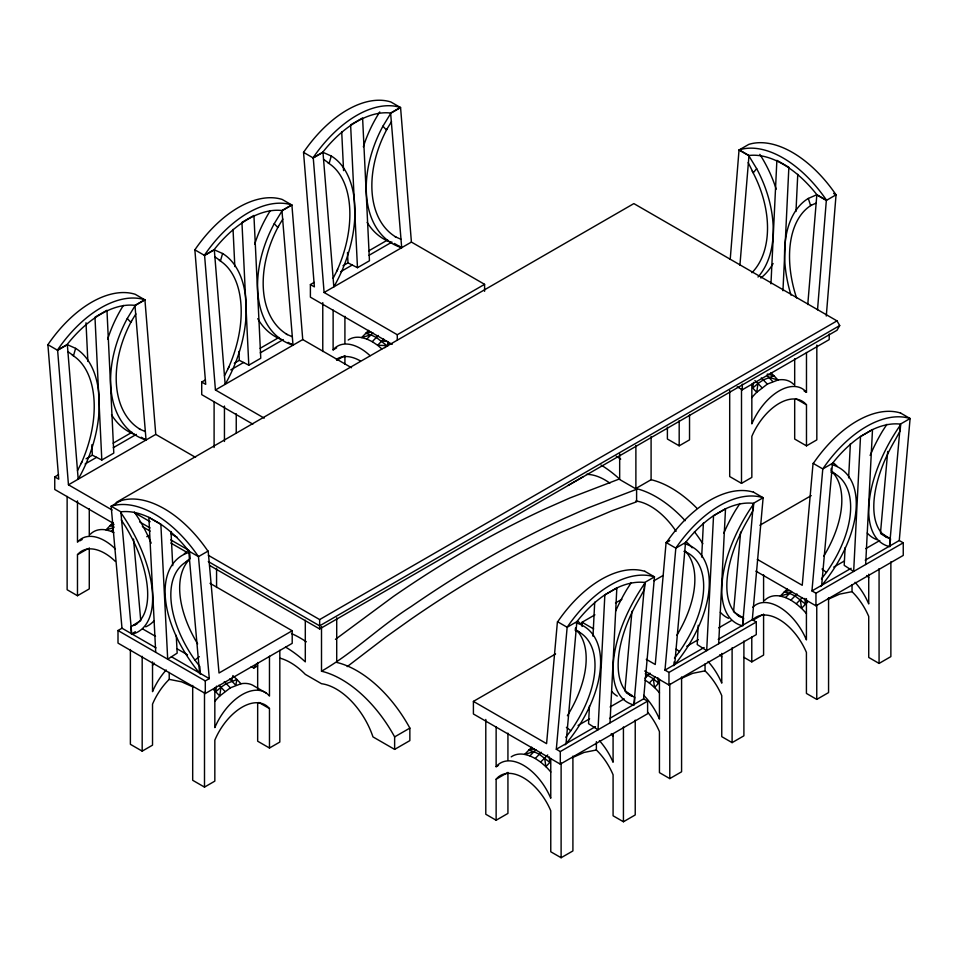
<?xml version="1.0" encoding="UTF-8"?>
<svg xmlns="http://www.w3.org/2000/svg" width="958" height="958" viewBox="0 0 958 958"><rect width="100%" height="100%" fill="white"/><g stroke="black" fill="none" stroke-linecap="round" stroke-linejoin="round"><path stroke-width="1.44" d="M770.962 283.819L776.878 160.333L788.865 167.243L782.949 290.741M795.978 211.502L797.763 174.308M589.457 705.902L588.547 723.697L598.02 729.78L604.857 594.858L616.736 587.996A92.579 53.456 -60 0 1 644.734 582.476L654.458 576.86L644.734 571.243M592.99 636.22L594.714 602.115M610.006 722.859L616.844 587.937L604.857 594.858A92.579 53.456 -60 0 0 576.872 621.646L567.148 627.262L556.311 749.252L560.298 751.563L647.608 701.148L647.608 713.746L560.298 764.149L473.408 713.985L473.408 701.388L555.58 653.955M698.202 625.287L697.232 644.554L706.693 650.65L713.542 515.715L725.41 508.866A92.579 53.456 -60 0 1 753.407 503.333L763.131 497.717L753.407 492.113M701.663 557.077L703.4 522.972M718.68 643.728L725.517 508.794L713.542 515.715A92.579 53.456 -60 0 0 685.545 542.515L675.821 548.132L664.984 670.121L668.971 672.42L756.281 622.017L756.281 634.603L668.971 685.018L644.698 670.995M845.1 547.569L844.202 565.364L853.662 571.447L860.512 436.513L872.379 429.663A92.579 53.456 -60 0 1 900.376 424.131L910.1 418.526L900.376 412.91M848.632 477.874L850.369 443.77M865.649 564.525L872.499 429.591L860.512 436.513A92.579 53.456 -60 0 0 832.514 463.313L822.79 468.929L811.953 590.918L815.953 593.218L903.25 542.815L903.25 555.412L815.953 605.815L755.886 571.136M730.212 259.402L739.025 150.023L748.749 144.407A100.985 58.306 60 0 1 836.047 194.821L826.287 316.02M739.923 265.186L748.988 155.495A92.579 53.456 60 0 1 816.851 194.678L826.574 200.294A100.985 58.306 60 0 0 739.265 149.879L748.988 155.495M807.774 304.536L816.851 194.678M817.521 309.805L826.335 200.426L836.047 194.821L833.616 193.408M575.495 627.933L575.279 630.472L579.542 632.304A90.866 50.283 -52.2 0 1 570.8 730.738L565.795 737.229M566.034 743.648L576.872 621.646M624.999 689.58L631.957 611.24M633.897 704.465L644.734 582.476M609.563 718.512L643.62 698.849L654.458 576.86A100.985 58.306 -60 0 0 567.148 627.262L557.424 621.646L546.587 743.648L473.408 701.388M669.738 540.408L666.097 542.515L655.26 664.505L646.279 659.32M673.905 664.445L674.133 661.906M674.707 664.505L685.545 542.515M733.541 611.923L740.63 532.109M742.57 625.323L753.407 503.333M743.552 618.078L742.857 625.873A98.554 47.457 -58.4 0 1 753.695 503.884L753.132 510.183L748.653 518.386A90.95 43.793 -58.4 0 0 739.923 616.629L743.552 618.078L734.786 612.689M718.237 639.369L752.293 619.706L763.131 497.717A100.985 58.306 -60 0 0 675.821 548.132L666.097 542.515M831.029 470.869L831.257 468.33M821.677 585.302L832.514 463.313M887.731 451.434L880.51 532.72L889.275 538.109M889.539 546.12L900.376 424.131M865.218 560.167L899.263 540.516L910.1 418.526A100.985 58.306 -60 0 0 822.79 468.929L813.067 463.313L802.241 585.302L757.299 559.364M216.472 686.132L215.73 691.772L219.741 696.011A45.948 26.537 -60 0 0 214.796 701.388M751.802 397.654A45.948 26.537 -60 0 1 756.748 392.277L752.737 388.05L753.479 382.398M240.973 683.761L236.961 679.533L226.339 683.617L220.963 687.245L219.741 696.011L230.351 687.832L240.973 683.761A45.948 26.537 -60 0 1 254.385 686.215L266.18 693.029M766.675 375.32L768.735 377.284L777.98 380.015L773.968 375.776L763.346 379.883L757.97 383.499L756.748 392.277L767.358 384.086L777.98 380.015A45.948 26.537 -60 0 1 793.667 384.386M232.842 675.57L236.961 679.533L235.74 685.233L231.728 681.03L232.566 676.935M67.108 344.557A92.579 53.456 -60 0 1 134.97 305.374L144.694 299.758A100.985 58.306 -60 0 0 57.384 350.161L67.108 344.557L75.61 348.353L73.503 355.705L67.898 351.646M214.077 249.715A92.579 53.456 -60 0 1 281.939 210.532L291.663 204.916A100.985 58.306 -60 0 0 204.353 255.331L214.077 249.715L222.591 253.511L220.484 260.863L214.879 256.804M322.75 152.226A92.579 53.456 -60 0 1 390.613 113.044L400.336 107.44A100.985 58.306 -60 0 0 313.026 157.842L322.75 152.226L331.264 156.022L329.157 163.375L323.553 159.315M77.49 470.606L82.053 461.696M224.459 375.764L229.022 366.854M333.133 278.287L337.695 269.378M115.14 504.638L116.493 502.291L633.861 203.599L837.005 320.882L839.711 325.576L837.005 330.271L319.649 628.963L209.658 565.459M143.532 438.668L146.047 440.009A98.315 65.407 -61.9 0 1 127.282 318.499L135.21 305.506L144.933 299.902L155.759 434.393L195.564 457.373M135.88 313.901L130.767 322.295L127.282 318.499M290.502 343.826L293.016 345.167A98.315 65.407 -61.9 0 1 274.251 223.657L282.179 210.676L291.903 205.06L302.74 339.563L351.526 367.728M282.861 219.071L277.736 227.453L274.251 223.657M399.175 246.35L401.689 247.691A98.315 65.407 -61.9 0 1 382.925 126.181L390.852 113.188L400.576 107.571L411.413 242.075L484.592 284.334L484.592 291.328M391.535 121.582L386.409 129.977L382.925 126.181M631.25 582.668L626.736 589.637A98.554 47.457 -58.4 0 0 615.659 611.06M739.923 503.525L735.409 510.494A98.554 47.457 -58.4 0 0 723.745 533.283M886.892 424.334L882.39 431.304A98.554 47.457 -58.4 0 0 870.139 455.433M674.468 658.098L679.473 651.596A90.866 50.283 -52.2 0 0 688.215 553.173L683.952 551.341M821.437 578.895L826.443 572.405A90.866 50.283 -52.2 0 0 835.184 473.971L831.879 471.408M739.025 150.023L748.749 155.639L756.64 168.632L753.275 172.823L748.186 162.585M549.138 756.76L549.88 762.412L545.868 766.651A45.948 26.537 60 0 1 550.814 772.028M657.811 677.629L658.553 683.27L654.542 687.521A45.948 26.537 60 0 1 659.487 692.885M384.853 347.718L388.924 343.623M90.292 534.265A45.948 26.537 60 0 1 105.967 529.894L111.212 531.367L113.212 529.271M348.209 340.03A45.948 26.537 60 0 1 361.621 337.575L366.854 339.048L372.925 332.869M366.854 339.048L372.231 341.647L378.314 335.456M383.691 339.084L377.62 345.263L372.231 341.647M511.225 756.856A45.948 26.537 60 0 1 524.637 754.389L529.87 755.874L535.941 749.695M529.87 755.874L535.247 758.461L541.33 752.281M535.247 758.461L540.635 762.089L547.736 754.928M644.926 678.276L650.003 673.151M644.997 680.048L649.308 682.958L655.38 676.779M764.592 600.427A45.948 26.537 60 0 1 780.279 596.056L785.512 597.541L791.595 591.361M785.512 597.541L790.901 600.127L796.972 593.948M790.901 600.127L796.278 603.756L802.361 597.576M113.068 522.673L105.967 529.894L113.894 527.559M368.71 330.354L361.621 337.575L370.866 334.845L376.255 337.432L386.864 345.599L377.62 345.263L381.811 348.916M807.582 602.091L801.511 608.318A45.948 26.537 60 0 1 806.456 613.695M531.738 747.204L524.637 754.389L533.881 751.659L539.27 754.257L549.88 762.412M787.38 588.859L780.279 596.056L789.524 593.325L794.912 595.912L805.522 604.079L804.78 598.427M752.737 388.05L757.97 383.499L761.981 387.715M224.974 691.448L220.963 687.245L215.73 691.772L213.67 689.796M186.175 561.843L190.199 558.55L189.636 552.239A98.554 54.558 52.2 0 0 200.473 674.228L199.779 666.445L194.905 660.098A90.95 50.343 52.2 0 1 186.175 561.843L189.492 559.28M335.444 639.345L393.355 596.511A1084.157 625.945 -60 0 1 544.743 509.117L569.735 498.04L619 479.12L636.603 489.287L636.603 501.8L612.102 510.71L562.358 531.786A1084.157 625.945 -60 0 0 410.958 619.191L385.978 636.962L347.215 666.624M194.905 660.098L199.312 656.673M133.27 625.203L140.754 620.592L133.509 539.043M131.222 631.813L130.779 626.736L136.994 623.742M400.576 107.571L390.852 101.967A100.985 58.306 -60 0 0 303.542 152.37L313.266 157.986L322.99 152.37L333.827 286.873A98.554 58.486 -68 0 0 331.264 156.022M291.903 205.06L282.179 199.444A100.985 58.306 -60 0 0 194.869 249.846L204.593 255.463L214.317 249.846L225.154 384.35A98.554 58.486 -68 0 0 222.591 253.511M144.933 299.902L135.21 294.286A100.985 58.306 -60 0 0 47.9 344.688L57.624 350.305L67.347 344.688L78.185 479.192A98.554 58.486 -68 0 0 75.61 348.353M392.169 344.377L310.392 297.16L310.392 284.574L314.152 282.394M342.988 265.749L347.994 262.851L357.466 267.701L369.453 260.78L362.603 117.942L350.616 124.863L357.466 267.701M368.782 250.852L387.643 239.967M340.749 271.653L352.269 264.995M368.914 255.379L391.966 242.075M313.266 157.986L324.103 292.489L411.413 242.075M252.828 424.154L201.719 394.636L201.719 382.05L205.479 379.883M234.303 363.238L239.32 360.34L248.793 365.178L260.768 358.256L253.93 215.43L241.943 222.352L248.793 365.178M260.109 348.341L278.97 337.456M230.794 369.872L243.595 362.471M260.241 352.867L283.293 339.563M113.523 523.415L54.75 489.478L54.75 476.892L58.51 474.713M86.088 458.798L92.351 455.182L101.811 460.02L113.798 453.098L106.961 310.272L94.974 317.182L101.811 460.02M113.14 443.171L132 432.286M85.106 463.971L96.626 457.313M113.272 447.709L136.323 434.393M204.593 255.463L215.43 389.966L302.74 339.563M57.624 350.305L68.461 484.808L155.759 434.393M333.121 310.045L333.121 349.886L336.665 347.838M336.665 360.352L344.916 355.586L344.916 364.375M324.103 292.489L397.283 334.737L484.592 284.334M120.876 500.603L111.152 506.219L121.989 628.209L156.034 647.871M79.837 540.839L82.196 539.486M67.132 496.424L67.132 589.745L77.478 595.72L77.478 554.718L88.088 548.587M146.778 536.684L149.34 535.199M77.478 595.72L89.274 588.907L89.274 547.904M210.03 583.314L292.202 630.759L292.202 643.345L205.299 693.508L118.002 643.105L118.002 630.52L121.989 628.209M135.353 631.717L131.713 633.825L120.876 511.835L111.152 506.219A100.985 58.306 60 0 1 198.462 556.622L209.299 678.623L205.299 680.922L118.002 630.52M292.202 630.759L219.023 673.007L208.185 551.018L198.462 556.622L188.738 551.018A92.579 53.456 60 0 0 160.74 524.218L148.873 517.356A92.579 53.456 60 0 0 120.876 511.835M208.365 555.329L319.649 619.575L837.005 320.882M839.711 325.576L319.649 625.837L208.305 561.556M568.166 485.359L583.374 476.581M251.236 666.612L253.786 668.073L257.594 665.882M737.181 386.804L742.318 389.774L829.209 339.611L829.209 334.007M130.384 649.5L130.384 744.318L142.179 751.132L152.526 745.156L152.526 704.142A45.948 26.537 -60 0 1 169.219 679.366L169.219 672.408M667.391 427.172L667.391 439.015L679.186 445.817L689.532 439.854L689.532 415.018M685.198 520.709A101.668 58.689 60 0 0 635.884 488.484L651.093 479.707L651.093 436.573M336.713 617.802L336.713 662.421A101.668 58.689 60 0 1 409.856 728.104L409.856 740.618L394.636 749.395L394.636 736.894A101.668 58.689 60 0 0 321.505 671.211C353.406 652.865 379.835 626.388 410.958 606.677A1084.157 625.945 -60 0 1 562.358 519.284L587.338 508.195L636.603 489.287M257.666 703.232L257.666 741.217L269.473 748.018L279.82 742.055L279.82 650.278M192.69 685.473L192.69 780.291L204.497 787.105L214.832 781.129L214.832 740.127A45.948 26.537 -60 0 1 269.473 708.585L269.473 748.018M729.697 390.625L729.697 476.545L741.504 483.359L751.838 477.395L751.838 436.381A45.948 26.537 -60 0 1 806.48 404.839L806.48 445.853L816.827 439.878L816.827 345.06M668.768 541.246L666.337 542.659A100.985 58.306 -60 0 1 753.647 492.244M582.081 626.448L582.081 622.257L594.918 614.844M615.467 602.977L621.886 599.277M653.979 580.74L662.972 575.554M759.874 525.259L811.222 495.609M394.636 736.894L409.856 728.104M686.754 646.327L698.274 639.669M718.763 627.849L731.565 620.449M833.723 567.124L843.974 561.208M865.733 548.647L879.815 540.516M496.136 726.859L496.136 766.711L498.495 765.346M664.984 670.121L704.154 647.5M752.964 620.197L762.4 614.749M578.081 725.457L589.601 718.811M610.09 706.98L624.173 698.849M811.953 590.918L851.135 568.298M496.136 820.228L496.136 779.213L507.932 772.411L507.932 813.414L496.136 820.228L485.79 814.252L485.79 719.434M556.311 749.252L595.481 726.643M744.019 657.404L751.779 661.882L763.586 655.08L763.586 614.066M647.68 712.213A45.948 26.537 60 0 1 659.439 731.625L659.439 772.627L669.786 778.603L681.581 771.789L681.581 676.983M705.052 663.918L705.052 670.863A45.948 26.537 60 0 1 721.757 695.652L721.757 736.654L732.104 742.63L743.899 735.816L743.899 640.998M752.796 619.754A45.948 26.537 60 0 1 806.42 652.422L806.42 693.424L816.755 699.4L828.562 692.586L828.562 597.78M852.033 584.715L852.033 591.661A45.948 26.537 60 0 1 868.726 616.449L868.726 657.451L879.073 663.427L890.868 656.613L890.868 561.807M496.136 779.213A45.948 26.537 60 0 1 550.766 810.755L550.766 851.77L561.113 857.733L572.908 850.932L572.908 756.113M596.379 741.66L596.379 749.994A45.948 26.537 60 0 1 613.084 774.783L613.084 815.785L623.43 821.76L635.226 814.947L635.226 720.141M827.856 599.409L839.687 594.116L852.033 591.661M680.887 678.611L692.718 673.318L705.052 670.863M572.213 757.742L584.045 752.449L596.379 749.994M791.009 295.148A98.315 58.366 68 0 1 808.312 198.438L816.611 194.821L826.335 200.426M815.929 203.216L810.576 205.551L808.312 198.438M789.643 590.439L784.291 591.828L789.524 593.325M533.989 748.773L528.648 750.162L533.881 751.659M370.974 331.947L365.621 333.324L370.866 334.845M113.99 524.613L109.978 525.655L113.906 526.78M381.631 341.06L386.972 341.395M169.219 679.366L181.565 681.809L193.396 687.114M767.286 374.039L773.968 375.776L770.879 372.806M886.904 537.438L890.521 538.875L889.826 546.671A98.554 47.457 -58.4 0 1 900.664 424.681L900.101 430.98L895.622 439.183A90.95 43.793 -58.4 0 0 886.904 537.438L880.641 533.582M631.25 695.771L634.879 697.208L634.184 705.004A98.554 47.457 -58.4 0 1 645.021 583.015L644.459 589.314L639.98 597.517A90.95 43.793 -58.4 0 0 631.25 695.771L626.245 692.694M830.921 472.138L835.184 473.971M395.007 236.65L401.019 239.296M286.334 334.138L292.334 336.773M139.353 428.98L145.365 431.615M645.249 673.821L653.32 678.743L658.553 683.27M111.212 531.367L113.894 532.672M390.613 113.044L401.689 247.691L394.397 243.476M804.121 390.972L806.48 392.325L806.48 352.484M795.859 398.708L806.48 404.839M806.48 445.853L794.685 439.039L794.685 399.498M899.263 540.516L903.25 542.815M281.939 210.532L293.016 345.167L288.154 342.365M310.392 284.574L314.38 286.873L303.542 152.37M752.293 619.706L756.281 622.017M134.97 305.374L146.047 440.009L141.185 437.207M201.719 382.05L205.707 384.35L194.869 249.846M215.43 389.966L264.216 418.131M582.081 622.257L593.637 628.927M643.62 698.849L647.608 701.148M134.611 512.746L150.143 521.715M170.847 533.666L177.314 537.402M139.676 521.93L150.035 527.918M170.752 539.869L188.882 550.335M142.371 526.613L150.143 531.103M170.847 543.054L186.367 552.012M54.75 476.892L58.737 479.192L47.9 344.688M68.461 484.808L112.11 510.003M394.636 749.395L372.973 736.894A57.612 33.267 60 0 0 321.505 683.713L305.303 674.36A57.684 33.302 60 0 0 280.395 658.266M142.706 628.951L155.519 636.34M177.278 648.913L187.529 654.829M258.852 702.454L269.473 708.585M171.398 656.745L209.299 678.623M737.42 615.096L739.923 616.629M624.867 691.053L632.376 695.676M822.036 568.992L826.443 572.405M676.168 649.045L679.473 651.596M577.339 630.604L579.542 632.304M566.394 727.326L570.8 730.738M796.278 603.756L801.511 608.318L800.301 599.54M649.308 682.958L654.542 687.521L653.32 678.743M540.635 762.089L545.868 766.651L544.647 757.886M761.287 377.907L767.358 384.086M754.88 380.554L757.97 383.499M229.657 679.054L231.728 681.03M224.28 681.653L230.351 687.832M218.891 685.269L220.963 687.245M768.735 377.284L772.747 381.5M134.371 512.027L138.898 518.996A98.315 47.361 58.4 0 1 151.184 543.15M121.295 519.978L125.761 526.852A90.866 43.769 58.4 0 1 134.503 625.275M188.738 551.018L199.575 673.007M171.003 531.534L172.727 565.639M176.26 635.334L177.17 653.128L167.698 659.212L160.86 524.277L148.873 517.356L155.711 652.29M341.719 131.929L343.575 170.608M347.503 252.445L347.994 262.851M233.045 229.405L234.83 266.599M238.889 351.406L239.32 360.34M86.004 322.762L87.861 361.441M91.848 444.763L92.351 455.182M879.073 568.609L879.073 663.427M868.726 574.201L868.726 603.935A45.948 26.537 60 0 0 855.039 582.284M816.755 604.594L816.755 699.4M815.953 593.218L815.953 605.815M806.42 598.594L806.42 639.908A45.948 26.537 60 0 0 752.796 607.24M794.685 358.759L794.685 385.523M763.586 574.8L763.586 601.564M751.838 384.026L751.838 423.879A45.948 26.537 -60 0 1 806.48 392.325M751.779 636.986L751.779 661.882M742.318 384.182L742.318 389.774M741.504 388.553L741.504 483.359M732.104 647.812L732.104 742.63M721.757 653.404L721.757 683.138A45.948 26.537 60 0 0 708.07 661.487M679.186 420.658L679.186 445.817M669.786 683.784L669.786 778.603M668.971 672.42L668.971 685.018M659.439 679.27L659.439 719.111A45.948 26.537 60 0 0 643.752 695.34M635.884 445.362L635.884 488.484M623.43 726.954L623.43 821.76M619.67 453.853L619.67 479.132A101.764 58.761 60 0 0 601.061 465.049M613.084 734.032L613.084 762.269A45.948 26.537 60 0 0 599.397 740.63M561.113 762.927L561.113 857.733M560.298 751.563L560.298 764.149M550.766 758.401L550.766 798.254A45.948 26.537 60 0 0 496.136 766.711M507.932 733.133L507.932 759.898M397.283 334.737L397.283 340.329M387.75 341.587L387.75 346.006M344.916 316.32L344.916 343.072M322.774 302.62L322.774 351.502M321.505 626.592L321.505 671.211M319.649 619.575L319.649 628.963M305.303 620.209L305.303 661.846A101.764 58.761 60 0 0 285.568 647.105M269.473 656.23L269.473 696.071A45.948 26.537 -60 0 0 214.832 727.613L214.832 687.772M257.666 662.505L257.666 689.257M236.243 413.796L236.243 433.124M224.447 406.048L224.447 441.458M216.568 568.226L216.568 587.482M214.101 401.582L214.101 447.506M205.299 680.922L205.299 693.508M204.497 692.287L204.497 787.105M152.526 661.906L152.526 691.64A45.948 26.537 -60 0 1 166.213 669.989M142.179 656.314L142.179 751.132M89.274 508.638L89.274 535.39M77.478 500.89L77.478 542.204A45.948 26.537 60 0 1 115.403 548.958M685.461 551.269A90.866 50.283 -52.2 0 1 676.791 635.405M684.623 543.725A98.315 54.414 -52.2 0 1 673.785 665.714M719.865 654.673A45.948 26.537 60 0 1 721.793 656.913M728.571 618.305A98.554 47.457 -58.4 0 1 720.296 612.21M686.096 541.881A98.315 54.414 -52.2 0 1 692.143 547.808M832.43 472.066A90.866 50.283 -52.2 0 1 823.76 556.203M813.306 463.456A100.985 58.306 -60 0 1 900.616 413.042M831.592 464.522A98.315 54.414 -52.2 0 1 820.766 586.512M866.834 575.483A45.948 26.537 60 0 1 868.762 577.71M876.929 539.653A98.554 47.457 -58.4 0 1 867.265 533.007M833.065 462.678A98.315 54.414 -52.2 0 1 837.268 466.438M576.788 630.4A90.866 50.283 -52.2 0 1 567.387 715.722M557.664 621.79A100.985 58.306 -60 0 1 644.974 571.387M575.95 622.856A98.315 54.414 -52.2 0 1 565.112 744.845M611.192 733.816A45.948 26.537 60 0 1 613.12 736.055M617.287 696.095A98.554 47.457 -58.4 0 1 611.611 691.341M577.423 621.012A98.315 54.414 -52.2 0 1 581.626 624.772M796.565 297.95A90.866 53.935 68 0 1 811.462 205.156M752.198 171.051A90.95 60.522 61.9 0 1 751.946 272.719M756.64 168.632A98.554 65.575 61.9 0 1 758.018 277.018M759.85 154.37A98.554 65.575 61.9 0 1 776.196 189.229M773.082 263.546A98.554 65.575 61.9 0 1 760.808 278.012M635.884 500.998A57.612 33.267 60 0 1 676.073 531.319M694.43 531.714A101.668 58.689 60 0 1 702.849 543.749M586.476 474.366A57.684 33.302 60 0 1 609.863 483.131M651.093 479.707A101.668 58.689 60 0 1 696.885 508.219M616.269 456.271A101.764 58.761 60 0 1 620.712 459.11M253.786 668.073A57.684 33.302 60 0 1 256.265 664.409M291.471 633.573A101.764 58.761 60 0 1 306.332 641.824M197.635 643.896A90.95 50.343 52.2 0 1 188.989 559.939M120.636 500.747A100.985 58.306 60 0 1 207.946 551.149M120.612 512.362A98.315 47.361 58.4 0 1 131.45 634.352M184.044 554.191A98.554 54.558 52.2 0 1 188.223 550.419M154.046 620.76A98.315 47.361 58.4 0 1 145.724 626.831M152.49 665.415A45.948 26.537 -60 0 1 154.418 663.175M287.34 334.581A90.866 60.45 -61.9 0 1 278.598 226.052M219.358 260.36A90.95 53.971 -68 0 1 228.076 368.698M281.448 339.515A98.315 65.407 -61.9 0 1 257.774 318.679M254.672 244.302A98.315 65.407 -61.9 0 1 270.348 210.58M140.359 429.424A90.866 60.45 -61.9 0 1 131.617 320.894M72.377 355.202A90.95 53.971 -68 0 1 81.107 463.528M77.478 554.718A45.948 26.537 60 0 1 115.403 561.472M134.479 434.357A98.315 65.407 -61.9 0 1 111.511 414.706M107.703 339.132A98.315 65.407 -61.9 0 1 123.378 305.422M396.013 237.093A90.866 60.45 -61.9 0 1 387.272 128.576M328.031 162.884A90.95 53.971 -68 0 1 336.749 271.21M336.414 359.346A45.948 26.537 60 0 1 360.436 360.962M391.499 242.53A98.315 65.407 -61.9 0 1 367.154 222.376M363.345 146.814A98.315 65.407 -61.9 0 1 379.763 111.93M333.121 349.886A45.948 26.537 60 0 1 370.027 355.658"/></g></svg>
